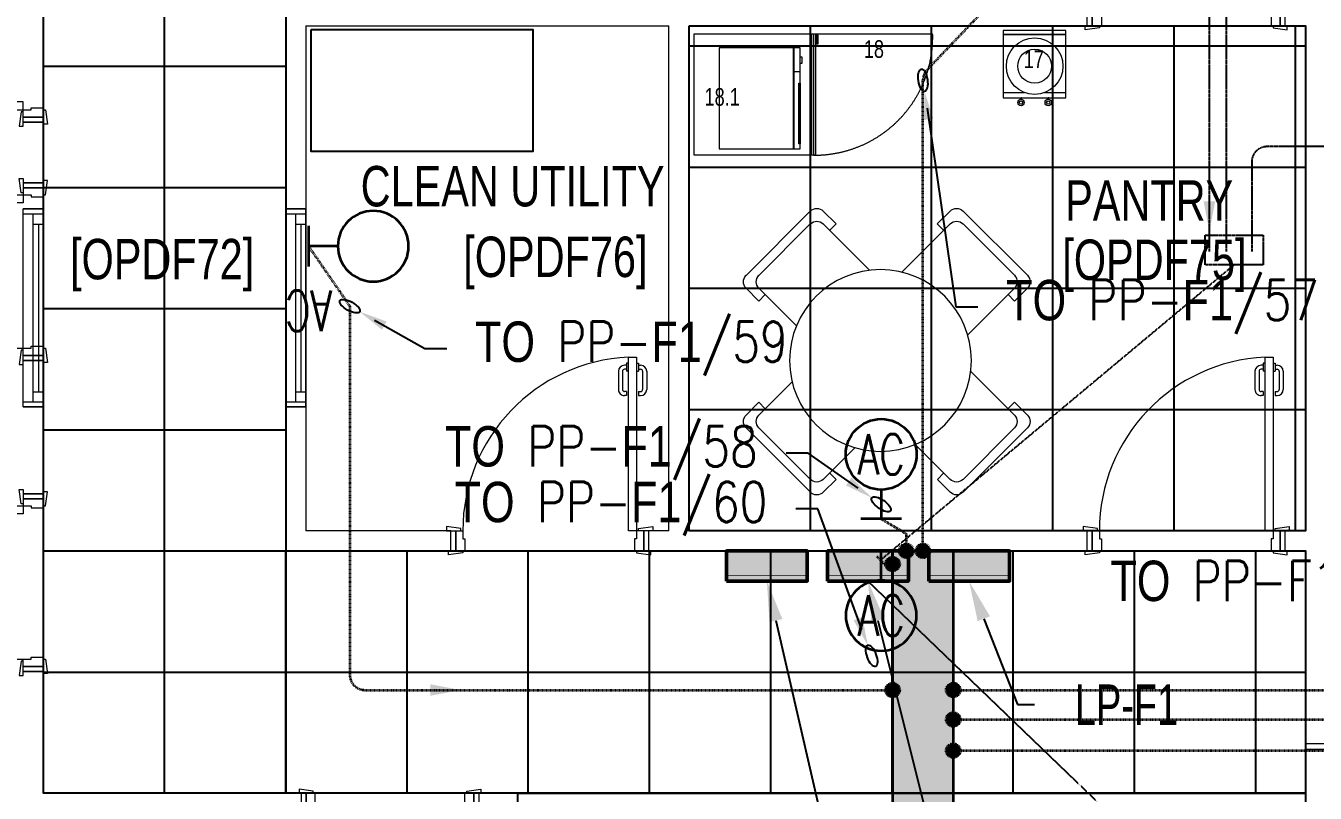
# Model space of a CAD drawing. Extents: x -178977 to 231842, y -29287 to 19916.
# Drawn here: x 1964 to 8344, y 2687 to 6487 of the extents above; entities that cross this region are included whole.
import ezdxf
from ezdxf import colors
from ezdxf.entities.mleader import LeaderData, LeaderLine
from ezdxf.enums import TextEntityAlignment as Align
from ezdxf.math import Vec2, Vec3

# ---------------------------------------------------------------- set-up
doc = ezdxf.new("R2010")
doc.units = 0
doc.header["$LTSCALE"] = 0.25
for name, pattern in [('01-First Floor-FUR$0$DASHED', [19.05, 12.7, -6.35]), ('DASHDOT', [25.4, 12.7, -6.35, 0, -6.35]), ('HIDDEN', [9.525, 6.35, -3.175])]:
    doc.linetypes.add(name, pattern=pattern)
for name, color, linetype, lineweight in [('01-First Floor-FUR$0$72_EGR_BASE_TEXT', 252, 'Continuous', 5), ('01-First Floor-FUR$0$72_EGR_EQP_TAG', 142, 'Continuous', 5), ('01-First Floor-FUR$0$Aluminum', 251, 'Continuous', 5), ('01-First Floor-FUR$0$LOADING', 253, 'Continuous', 5), ('01-First Floor-FUR$0$Walls', 251, 'Continuous', 5), ('01-First Floor-FUR$0$Wooden Joinery', 251, 'Continuous', 5), ('E-LITE-CIRC', 6, 'Continuous', 25), ('E-LITE-CLNG-CNDT', 6, 'DASHDOT', 35), ('E-POWR-CIRC-NUMB', 6, 'Continuous', 25), ('E-POWR-CLNG-CNDT', 6, 'DASHDOT', 35), ('E-POWR-FLOR-CNDT', 6, 'HIDDEN', 25), ('E-POWR-FLOR-CNDT @ 100', 6, 'HIDDEN', 25), ('E-POWR-PANL', 1, 'Continuous', 50), ('E-POWR-TEXT', 6, 'Continuous', 25), ('E-POWR-WALL @ 100', 4, 'Continuous', 35), ('T-CABL-TRAY', 60, 'Continuous', 35)]:
    doc.layers.add(name, color=color, linetype=linetype, lineweight=lineweight)
for name, color, linetype in [('01-First Floor-FUR$0$FALSE CEILING', 251, 'Continuous'), ('01-First Floor-FUR$0$TME-NON MEDICAL FURNITURE', 242, 'Continuous'), ('E-POWR-IDEN', 101, 'Continuous')]:
    doc.layers.add(name, color=color, linetype=linetype)
doc.styles.add('01-First Floor-FUR$0$BMED-60', font='ARIALNB.TTF', dxfattribs={"height": 60})
doc.styles.add('01-First Floor-FUR$0$X3G_ENTITY_257CFD', font='swisscl.ttf', dxfattribs={"height": 200})
doc.styles.add('01-First Floor-FUR$0$X3G_ENTITY_9EC9', font='swisscl.ttf', dxfattribs={"height": 0.2})
doc.styles.add('01-First Floor-FUR$0$X3G_ENTITY_9F38', font='swisscl.ttf', dxfattribs={"height": 0.2})
doc.styles.add('DC_Arial', font='arial.ttf', dxfattribs={"width": 0.7})
doc.styles.add('DC_Elc_Romans', font='elc_romans.shx', dxfattribs={"width": 0.7})
doc.styles.add('DC_SIMPLEX', font='SIMPLEX.shx', dxfattribs={"width": 0.7})

# ---------------------------------------------------------------- blocks, each defined once
blk = doc.blocks.new('DC-BDS-20170905173951-1')
h = blk.add_hatch(color=254)
h.dxf.hatch_style = 1
h.paths.add_polyline_path([(-150, 200), (-150, -200), (0, -200), (0, 200)])
blk.add_lwpolyline([(-150, 200), (-150, -200), (0, -200), (0, 200)], close=True)
at = {"const_width": 3}
blk.add_lwpolyline([(-121, 205), (-121, -205)], dxfattribs=at)
at = {"color": 6, "style": 'DC_Arial', "width": 0.65, "flags": 8}
blk.add_attdef('PANEL_NAME', text='', height=100, rotation=270, dxfattribs=at).set_placement((-60.5, 0), align=Align.MIDDLE_CENTER)
blk = doc.blocks.new('01-First Floor-FUR$0$A$C72370EFE')
at = {"layer": '01-First Floor-FUR$0$Wooden Joinery'}
for p, q in [((-0.01, -0.04), (-0.02, -0.04)), ((-0.01, -0.06), (-0.02, -0.06)), ((-0.01, -0.03), (-0.01, -0.07)), ((0, -0.03), (-0.01, -0.03)), ((0.04, -0.03), (0.05, -0.03)), ((0.05, -0.03), (0.05, -0.07)), ((0.05, -0.04), (0.06, -0.04)), ((0.05, -0.06), (0.06, -0.06)), ((-0.05, -0.07), (-0.05, -0.16)), ((-0.03, -0.07), (-0.03, -0.16)), ((0, -0.07), (-0.01, -0.07)), ((0.04, -0.07), (0.05, -0.07)), ((0.07, -0.07), (0.07, -0.16)), ((0.09, -0.07), (0.09, -0.16)), ((-0.01, -0.17), (-0.02, -0.17)), ((-0.01, -0.19), (-0.02, -0.19)), ((-0.01, -0.17), (-0.01, -0.19)), ((0.05, -0.17), (0.06, -0.17)), ((0.05, -0.17), (0.05, -0.19)), ((0.05, -0.19), (0.06, -0.19))]:
    blk.add_line(p, q, dxfattribs=at)
for centre, radius, start, end in [((-0.02, -0.07), 0.03, 90, 180), ((-0.02, -0.07), 0.01, 90, 180), ((0.06, -0.07), 0.03, 0, 90), ((0.06, -0.07), 0.01, 0, 90), ((-0.02, -0.16), 0.03, 180, 270), ((-0.02, -0.16), 0.01, 180, 270), ((0.06, -0.16), 0.01, 270, 0), ((0.06, -0.16), 0.03, 270, 0)]:
    blk.add_arc(centre, radius, start, end, dxfattribs=at)
blk = doc.blocks.new('01-First Floor-FUR$0$A$C5FCA3E6B')
at = {"layer": '01-First Floor-FUR$0$Wooden Joinery'}
for points in [[(80, 858.9), (80, 868.9), (10, 878.9), (10, 858.9)], [(840, 858.9), (840, 868.9), (910, 878.9), (910, 858.9)], [(70, 758.9), (70, 748.9), (0, 738.9), (0, 758.9)], [(120, 758.9), (120, 0), (80, 0), (80, 758.9)], [(850, 758.9), (850, 748.9), (920, 738.9), (920, 758.9)]]:
    blk.add_lwpolyline(points, close=True, dxfattribs=at)
for points in [[(45, 758.9), (45, 858.9), (20, 858.9), (20, 758.9), (45, 758.9)], [(45, 758.9), (80, 758.9), (80, 798.9), (90, 798.9), (90, 858.9), (45, 858.9), (45, 758.9)], [(875, 758.9), (840, 758.9), (840, 798.9), (830, 798.9), (830, 858.9), (875, 858.9), (875, 758.9)], [(875, 758.9), (875, 858.9), (900, 858.9), (900, 758.9), (875, 758.9)]]:
    blk.add_lwpolyline(points, dxfattribs=at)
blk.add_arc((80, 758.9), 760, 273.01713, 0, dxfattribs=at)
at = {"layer": '01-First Floor-FUR$0$Wooden Joinery', "xscale": 999.9999999998854, "yscale": 999.9999999998854, "zscale": 999.9999999998854, "rotation": 180}
blk.add_blockref('01-First Floor-FUR$0$A$C72370EFE', (120, 0), dxfattribs=at)
blk = doc.blocks.new('01-First Floor-FUR$0$A$C5DAD61B4')
at = {"layer": '01-First Floor-FUR$0$Wooden Joinery'}
for points in [[(80, 959.1), (80, 969.1), (10, 979.1), (10, 959.1)], [(940, 959.1), (940, 969.1), (1010, 979.1), (1010, 959.1)], [(70, 859.1), (70, 849.1), (0, 839.1), (0, 859.1)], [(120, 859.1), (120, 0), (80, 0), (80, 859.1)], [(950, 859.1), (950, 849.1), (1020, 839.1), (1020, 859.1)]]:
    blk.add_lwpolyline(points, close=True, dxfattribs=at)
for points in [[(45, 859.1), (45, 959.1), (20, 959.1), (20, 859.1), (45, 859.1)], [(45, 859.1), (80, 859.1), (80, 899.1), (90, 899.1), (90, 959.1), (45, 959.1), (45, 859.1)], [(975, 859.1), (940, 859.1), (940, 899.1), (930, 899.1), (930, 959.1), (975, 959.1), (975, 859.1)], [(975, 859.1), (975, 959.1), (1000, 959.1), (1000, 859.1), (975, 859.1)]]:
    blk.add_lwpolyline(points, dxfattribs=at)
blk.add_arc((80, 859.1), 860, 272.66603, 0, dxfattribs=at)
at = {"layer": '01-First Floor-FUR$0$Wooden Joinery', "xscale": 999.9999999998854, "yscale": 999.9999999998854, "zscale": 999.9999999998854, "rotation": 180}
blk.add_blockref('01-First Floor-FUR$0$A$C72370EFE', (120, 0), dxfattribs=at)
blk = doc.blocks.new('01-First Floor-FUR$0$lounge table-4 chairs')
at = {"layer": '01-First Floor-FUR$0$LOADING'}
for p, q in [((-973434, -933254.3), (-973115.8, -932936.1)), ((-973052.1, -932936.1), (-972988.5, -932999.8)), ((-972423.8, -932936.2), (-972487.4, -932999.8)), ((-972360.1, -932936.2), (-972041.9, -933254.4)), ((-973370.3, -933254.3), (-973115.8, -932999.8)), ((-973052.1, -932999.8), (-972813.1, -933238.8)), ((-973020.3, -933031.6), (-972988.5, -932999.8)), ((-972653.4, -933229.4), (-972423.8, -932999.8)), ((-972487.4, -932999.8), (-972455.6, -933031.6)), ((-972360.1, -932999.8), (-972105.6, -933254.4)), ((-973434, -933318), (-973370.3, -933381.6)), ((-973138.9, -933549.4), (-973370.3, -933318)), ((-973370.3, -933381.6), (-973338.5, -933349.8)), ((-972105.6, -933318), (-972291.5, -933503.9)), ((-972137.4, -933349.8), (-972105.6, -933381.6)), ((-972041.9, -933318), (-972105.6, -933381.6)), ((-973370.4, -933946.3), (-973154, -933729.9)), ((-972269.8, -933782.2), (-972105.6, -933946.4)), ((-973434, -933946.3), (-973370.4, -933882.7)), ((-973338.6, -933914.5), (-973370.4, -933882.7)), ((-972105.6, -933882.7), (-972137.4, -933914.6)), ((-972042, -933946.4), (-972105.6, -933882.7)), ((-973115.8, -934328.2), (-973434, -934010)), ((-973115.8, -934264.5), (-973370.4, -934010)), ((-972042, -934010), (-972360.2, -934328.2)), ((-972105.6, -934010), (-972360.2, -934264.6)), ((-972879.5, -934091.9), (-973052.2, -934264.5)), ((-972423.8, -934264.6), (-972580.4, -934108)), ((-972988.6, -934264.5), (-973020.4, -934232.7)), ((-972455.6, -934232.8), (-972487.5, -934264.6)), ((-973052.2, -934328.2), (-972988.6, -934264.5)), ((-972423.8, -934328.2), (-972487.5, -934264.6))]:
    blk.add_line(p, q, dxfattribs=at)
blk.add_circle((-972707.2, -933676.2), 450, dxfattribs=at)
for centre, start, end in [((-973084, -932967.9), 45, 135), ((-972392, -932968), 45, 135), ((-973084, -933031.6), 45, 135), ((-972392, -933031.6), 45, 135), ((-973402.2, -933286.1), 135, 225), ((-973338.5, -933286.1), 135, 225), ((-972137.4, -933286.2), 315, 45), ((-972073.8, -933286.2), 315, 45), ((-973402.2, -933978.2), 135, 225), ((-973338.6, -933978.2), 135, 225), ((-972137.4, -933978.2), 315, 45), ((-972073.8, -933978.2), 315, 45), ((-973084, -934232.7), 225, 315), ((-972392, -934232.8), 225, 315), ((-973084, -934296.3), 225, 315), ((-972392, -934296.4), 225, 315)]:
    blk.add_arc(centre, 45, start, end, dxfattribs=at)
at = {"layer": '01-First Floor-FUR$0$LOADING', "style": '01-First Floor-FUR$0$BMED-60'}
blk.add_attdef('NMF0036', text='', height=60, dxfattribs=at).set_placement((-972707.2, -933676.2), align=Align.MIDDLE_CENTER)
blk = doc.blocks.new('01-First Floor-FUR$0$MICROWAVE')
at = {"layer": '01-First Floor-FUR$0$LOADING'}
for p, q in [((35.6435, -3.5463), (35.6435, -3.9463)), ((36.1435, -3.5463), (35.6435, -3.5463)), ((35.6883, -3.5368), (35.7218, -3.5368)), ((35.6883, -3.5463), (35.6883, -3.5368)), ((35.7218, -3.5463), (35.6883, -3.5463)), ((35.7218, -3.5368), (35.7218, -3.5463)), ((35.7624, -3.5463), (35.7624, -3.5771)), ((35.818, -3.5463), (36.1181, -3.5463)), ((35.818, -3.5523), (35.818, -3.5463)), ((36.1181, -3.5523), (35.818, -3.5523)), ((36.1181, -3.5463), (36.1181, -3.5523)), ((36.1435, -3.9463), (36.1435, -3.5463)), ((35.6435, -3.5771), (36.1435, -3.5771)), ((35.6435, -3.5783), (36.1435, -3.5783)), ((35.6435, -3.5796), (36.1435, -3.5796)), ((35.6435, -3.5808), (36.1435, -3.5808)), ((35.6435, -3.9463), (36.1435, -3.9463))]:
    blk.add_line(p, q, dxfattribs=at)
blk = doc.blocks.new('01-First Floor-FUR$0$UNDER COUNTER FRIDGE')
at = {"layer": '01-First Floor-FUR$0$LOADING', "ltscale": 10}
blk.add_line((35.575, -3.49), (35.575, -2.89), dxfattribs=at)
at = {"layer": '01-First Floor-FUR$0$LOADING'}
for p, q in [((35.575, -3.47), (36.175, -3.47)), ((35.575, -4.07), (35.575, -3.47)), ((35.575, -3.48), (36.175, -3.48)), ((35.575, -3.49), (36.175, -3.49)), ((36.175, -3.47), (36.175, -4.07)), ((36.175, -4.07), (35.575, -4.07))]:
    blk.add_line(p, q, dxfattribs=at)
for points in [[(35.58, -3.4648), (35.6243, -3.4648), (35.6243, -3.4564), (35.58, -3.4564)], [(35.58, -3.47), (35.6031, -3.47), (35.6031, -3.4648), (35.58, -3.4648)]]:
    blk.add_lwpolyline(points, close=True, dxfattribs=at)
at = {"layer": '01-First Floor-FUR$0$LOADING', "linetype": '01-First Floor-FUR$0$DASHED', "ltscale": 10}
blk.add_arc((35.5899, -3.475), 0.5852, 359.51044, 91.45249, dxfattribs=at)
blk = doc.blocks.new('01-First Floor-FUR$0$WATER DISPENSER1')
at = {"layer": '01-First Floor-FUR$0$LOADING'}
for p, q in [((39.296, -0.3448), (39.1904, -0.3448)), ((39.5004, -0.3448), (39.3949, -0.3448))]:
    blk.add_line(p, q, dxfattribs=at)
blk.add_lwpolyline([(39.5004, -0.6333), (39.5004, -0.3183), (39.1904, -0.3183), (39.1904, -0.6333), (39.5004, -0.6333)], dxfattribs=at)
for points in [[(39.2749, -0.3183), (39.278, -0.3183), (39.278, -0.3118), (39.2749, -0.3118)], [(39.281, -0.3183), (39.278, -0.3183), (39.278, -0.3118), (39.281, -0.3118)], [(39.4098, -0.3183), (39.4129, -0.3183), (39.4129, -0.3118), (39.4098, -0.3118)], [(39.416, -0.3183), (39.4129, -0.3183), (39.4129, -0.3118), (39.416, -0.3118)], [(39.5004, -0.6333), (39.1904, -0.6333), (39.1904, -0.6529), (39.5004, -0.6529)]]:
    blk.add_lwpolyline(points, close=True, dxfattribs=at)
for centre, radius in [((39.278, -0.2956), 0.0161), ((39.278, -0.2956), 0.00834), ((39.4129, -0.2956), 0.0161), ((39.4129, -0.2956), 0.00834), ((39.3454, -0.4758), 0.14), ((39.3454, -0.4758), 0.084)]:
    blk.add_circle(centre, radius, dxfattribs=at)
blk = doc.blocks.new('01-First Floor-FUR$0$A$C76ae8329')
at = {"layer": '01-First Floor-FUR$0$Aluminum'}
for p, q in [((202.1, 404.6), (1182.1, 404.6)), ((227.1, 404.6), (227.1, 304.6)), ((1157.1, 404.6), (1157.1, 304.6)), ((227.1, 354.6), (1157.1, 354.6)), ((277.1, 354.6), (277.1, 304.6)), ((1107.1, 329.6), (277.1, 329.6)), ((1107.1, 354.6), (1107.1, 304.6)), ((202.1, 304.6), (1182.1, 304.6))]:
    blk.add_line(p, q, dxfattribs=at)
at = {"layer": '01-First Floor-FUR$0$Walls'}
for p, q in [((202.1, 304.6), (202.1, 404.6)), ((202.1, 304.6), (202.1, 404.6)), ((202.1, 404.6), (202.1, 304.6)), ((1182.1, 304.6), (1182.1, 404.6)), ((1182.1, 304.6), (1182.1, 404.6)), ((1182.1, 404.6), (1182.1, 304.6))]:
    blk.add_line(p, q, dxfattribs=at)
blk = doc.blocks.new('01-First Floor-FUR')
at = {"layer": '01-First Floor-FUR$0$Aluminum'}
for p, q in [((8296.4, 1130.7), (8296.4, 2930.7)), ((8296.4, 2905.7), (8396.4, 2905.7))]:
    blk.add_line(p, q, dxfattribs=at)
at = {"layer": '01-First Floor-FUR$0$FALSE CEILING', "linetype": 'Continuous'}
for p, q in [((2651, 2686.9), (2651, 8608.6)), ((5846.4, 3986.9), (5846.4, 6486.9)), ((6446.4, 3986.9), (6446.4, 6486.9)), ((7046.4, 3986.9), (7046.4, 6486.9)), ((7646.4, 3986.9), (7646.4, 6486.9)), ((8246.4, 3986.9), (8246.4, 6486.9)), ((5246.4, 6386.9), (8296.4, 6386.9)), ((2051, 6286.9), (3250.4, 6286.9)), ((5246.4, 5786.9), (8296.4, 5786.9)), ((2051, 5686.9), (3250.4, 5686.9)), ((5246.4, 5186.9), (8296.4, 5186.9)), ((2051, 5086.9), (3250.4, 5086.9)), ((5246.4, 4586.9), (8296.4, 4586.9)), ((2051, 4486.9), (3250.4, 4486.9)), ((2051, 3886.9), (3250.4, 3886.9)), ((3850.4, 2686.9), (3850.4, 3886.9)), ((4450.4, 2686.9), (4450.4, 3886.9)), ((5050.4, 2686.9), (5050.4, 3886.9)), ((5650.4, 2686.9), (5650.4, 3886.9)), ((6250.4, 2686.9), (6250.4, 3886.9)), ((6850.4, 2686.9), (6850.4, 3886.9)), ((7450.4, 2686.9), (7450.4, 3886.9)), ((8050.4, 2686.9), (8050.4, 3886.9)), ((2051, 3286.9), (3250.4, 3286.9)), ((3250.4, 3286.9), (8296.4, 3286.9))]:
    blk.add_line(p, q, dxfattribs=at)
at = {"layer": '01-First Floor-FUR$0$FALSE CEILING'}
for points in [[(3250.4, 2686.9), (2051, 2686.9), (2051, 8608.6), (3250.4, 8608.6)], [(5246.4, 6486.9), (8296.4, 6486.9), (8296.4, 3986.9), (5246.4, 3986.9)], [(3250.4, 3886.9), (8296.4, 3886.9), (8296.4, 2686.9), (3250.4, 2686.9)]]:
    blk.add_lwpolyline(points, close=True, dxfattribs=at)
at = {"layer": '01-First Floor-FUR$0$FALSE CEILING', "elevation": -0.1}
blk.add_lwpolyline([(3373.9, 6466.1), (3373.9, 5866.1), (4473.9, 5866.1), (4473.9, 6466.1)], close=True, dxfattribs=at)
at = {"layer": '01-First Floor-FUR$0$FALSE CEILING'}
blk.add_lwpolyline([(1636, 1086.9), (4398.4, 1086.9), (4398.4, 2686.9), (8296.4, 2686.9), (8296.4, 260), (8296.4, -2710), (1636, -2710), (1636, 1086.9)], dxfattribs=at)
at = {"layer": '01-First Floor-FUR$0$LOADING', "elevation": -0.1}
blk.add_lwpolyline([(3373.9, 6466.1), (3373.9, 5866.1), (4473.9, 5866.1), (4473.9, 6466.1)], close=True, dxfattribs=at)
at = {"layer": '01-First Floor-FUR$0$Walls'}
for p, q in [((3250.4, 8609.1), (3250.4, 3886.9)), ((3350.4, 6486.9), (3350.4, 3986.9)), ((3350.4, 6486.9), (5146.4, 6486.9)), ((5146.4, 3986.9), (5146.4, 6486.9)), ((5246.4, 3986.9), (5246.4, 6486.9)), ((5246.4, 6486.9), (7216.4, 6486.9)), ((8296.4, 3986.9), (8296.4, 6486.9)), ((1951, 6010), (2051, 6010)), ((2051, 6010), (2051, 5710)), ((1951, 5710), (2051, 5710)), ((1951, 4830), (2051, 4830)), ((2051, 4830), (2051, 4170)), ((1951, 4170), (2051, 4170)), ((4066.4, 3986.9), (3350.4, 3986.9)), ((4066.4, 3886.9), (4066.4, 3986.9)), ((5146.4, 3986.9), (5046.4, 3986.9)), ((5046.4, 3886.9), (5046.4, 3986.9)), ((7216.4, 3986.9), (5246.4, 3986.9)), ((7216.4, 3886.9), (7216.4, 3986.9)), ((8296.4, 3986.9), (8196.4, 3986.9)), ((4066.4, 3886.9), (3250.4, 3886.9)), ((7216.4, 3886.9), (5046.4, 3886.9)), ((8296.4, 3886.9), (8196.4, 3886.9)), ((8296.4, 2930.7), (8296.4, 3886.9)), ((1951, 3290), (2051, 3290)), ((2051, 3290), (2051, 2686.9)), ((8396.4, 2930.7), (8296.4, 2930.7))]:
    blk.add_line(p, q, dxfattribs=at)
at = {"rotation": 90}
for p in [(2355.6, 4397.9), (3655, 4397.9)]:
    blk.add_blockref('01-First Floor-FUR$0$A$C76ae8329', p, dxfattribs=at)
at = {"layer": '01-First Floor-FUR$0$LOADING', "xscale": 1000, "yscale": 1000, "zscale": 1000}
for name, p, rotation in [('01-First Floor-FUR$0$UNDER COUNTER FRIDGE', (9341.4, 42021.2, -0.1), 270), ('01-First Floor-FUR$0$WATER DISPENSER1', (46301.5, 5811.1), 179.9999999999999), ('01-First Floor-FUR$0$MICROWAVE', (9341.4, 42021.2, -0.1), 270)]:
    blk.add_blockref(name, p, dxfattribs=dict(at, rotation=rotation))
at = {"layer": '01-First Floor-FUR$0$TME-NON MEDICAL FURNITURE', "color": 1, "xscale": -1}
blk.add_blockref('01-First Floor-FUR$0$lounge table-4 chairs', (-966514, 938505.6, 0), dxfattribs=at)
at = {"layer": '01-First Floor-FUR$0$Wooden Joinery'}
for name, p, rotation in [('01-First Floor-FUR$0$A$C5DAD61B4', (8216.4, 7446), 180), ('01-First Floor-FUR$0$A$C5FCA3E6B', (1192.1, 5730), 270), ('01-First Floor-FUR$0$A$C5DAD61B4', (5066.4, 4846), 180), ('01-First Floor-FUR$0$A$C5DAD61B4', (8216.4, 4846), 180), ('01-First Floor-FUR$0$A$C5FCA3E6B', (1192.1, 4190), 270)]:
    blk.add_blockref(name, p, dxfattribs=dict(at, rotation=rotation))
at = {"layer": '01-First Floor-FUR$0$Wooden Joinery', "xscale": -1, "rotation": 270}
blk.add_blockref('01-First Floor-FUR$0$A$C5FCA3E6B', (1192.1, 5990), dxfattribs=at)
at = {"layer": '01-First Floor-FUR$0$Wooden Joinery', "xscale": -1}
blk.add_blockref('01-First Floor-FUR$0$A$C5FCA3E6B', (4225.8, 1828), dxfattribs=at)
at = {"layer": '01-First Floor-FUR$0$72_EGR_BASE_TEXT', "char_height": 200, "attachment_point": 2}
for s, insert, style in [('CLEAN UTILITY', (4372.9, 5792.6, 0), '01-First Floor-FUR$0$X3G_ENTITY_9EC9'), ('PANTRY', (7522.9, 5721.7, 0.2), '01-First Floor-FUR$0$X3G_ENTITY_9EC9'), ('[OPDF72]', (2638.5, 5431.6, 0), '01-First Floor-FUR$0$X3G_ENTITY_9F38'), ('[OPDF76]', (4584.5, 5442.9), '01-First Floor-FUR$0$X3G_ENTITY_9F38'), ('[OPDF75]', (7548.8, 5428.4, 0.3), '01-First Floor-FUR$0$X3G_ENTITY_9F38')]:
    blk.add_mtext(s, dxfattribs=dict(at, insert=insert, style=style))
at = {"layer": '01-First Floor-FUR$0$72_EGR_EQP_TAG', "char_height": 87.47, "attachment_point": 2, "style": '01-First Floor-FUR$0$X3G_ENTITY_257CFD'}
for s, insert in [('18', (6160.7, 6415.4, -0.1)), ('17', (6952.1, 6364.6, 0)), ('18.1', (5409.8, 6178.4, -0.1))]:
    blk.add_mtext(s, dxfattribs=dict(at, insert=insert))
blk = doc.blocks.new('*U53')
blk.add_hatch(color=256).paths.add_polyline_path([(0.287, 0), (0, 1.5), (-0.287, 0)])
blk = doc.blocks.new('ARR0W')
at = {"color": 45}
blk.add_ellipse((0, 0), major_axis=(0.4, 0), ratio=0.4, dxfattribs=at)
at = {"color": 45, "ltscale": 0.5}
blk.add_solid([(-1.4, 0.167), (-0.4, 0), (-1.4, -0.167)], dxfattribs=at)
blk = doc.blocks.new('*U124')
for p, q in [((0, 1.45), (0, 0)), ((1, 0), (-1, 0))]:
    blk.add_line(p, q)
blk.add_circle((0, 3.2), 1.75)
at = {"layer": 'E-POWR-CIRC-NUMB', "style": 'DC_SIMPLEX', "width": 0.7, "flags": 8}
blk.add_attdef('CIRCUIT', (3.364, 5.671), '', height=2, rotation=360, dxfattribs=at)
at = {"layer": 'E-POWR-IDEN', "style": 'DC_SIMPLEX', "width": 0.7, "flags": 8}
blk.add_attdef('TYPE', text='', height=2, rotation=360, dxfattribs=at).set_placement((0, 3.2), align=Align.MIDDLE_CENTER)
blk = doc.blocks.new('*U122')
for p, q in [((0, 1), (0, -1)), ((-1.45, 0), (0, 0))]:
    blk.add_line(p, q)
blk.add_circle((-3.2, 0), 1.75)
at = {"layer": 'E-POWR-CIRC-NUMB', "style": 'DC_SIMPLEX', "width": 0.7, "flags": 8}
blk.add_attdef('CIRCUIT', (3.364, 5.671), '', height=2, rotation=360, dxfattribs=at)
at = {"layer": 'E-POWR-IDEN', "style": 'DC_SIMPLEX', "width": 0.7, "flags": 8}
blk.add_attdef('TYPE', text='', height=2, rotation=90, dxfattribs=at).set_placement((-3.2, 0), align=Align.MIDDLE_CENTER)
blk = doc.blocks.new('*U32')
blk.add_hatch(color=256).paths.add_polyline_path([(0, 0.287), (-1.5, 0), (0, -0.287)])
blk = doc.blocks.new('*U214')
at = {"lineweight": 0}
h = blk.add_hatch(dxfattribs=at)
h.set_pattern_fill('HEX', color=253, scale=8, angle=90, style=0)
h.set_pattern_definition([(90, (-2e-10, 17100.02), (-43.99409, -5e-13), [25.4, -50.8]), (210, (-2e-10, 17100.02), (21.99705, -38.1), [25.4, -50.8]), (150, (-2e-10, 17125.42), (-21.99705, -38.1), [25.4, -50.8])])
h.paths.add_polyline_path([(300, 4796.9), (0, 4796.9), (0, 0), (300, 0)])
at = {"color": 0}
for p, q in [((0, 0), (0, 4796.9)), ((0, 4796.9), (300, 4796.9)), ((300, 0), (300, 4796.9)), ((0, 0), (300, 0))]:
    blk.add_line(p, q, dxfattribs=at)

msp = doc.modelspace()

# ---------------------------------------------------------------- hatches: boundary and pattern name
at = {"layer": 'E-POWR-CLNG-CNDT'}
h = msp.add_hatch(color=256, dxfattribs=at)
h.dxf.hatch_style = 1
h.paths.add_polyline_path([(6285.8, 3886.9, 1), (6355.8, 3886.9, 1)])
h = msp.add_hatch(color=256, dxfattribs=at)
h.dxf.hatch_style = 1
h.paths.add_polyline_path([(6368.3, 3886.9, 1), (6438.3, 3886.9, 1)])
h = msp.add_hatch(color=256, dxfattribs=at)
h.dxf.hatch_style = 1
h.paths.add_polyline_path([(6218.3, 3821.8, 1), (6288.3, 3821.8, 1)])
h = msp.add_hatch(color=256, dxfattribs=at)
h.dxf.hatch_style = 1
h.paths.add_polyline_path([(6218.3, 3197.9, 1), (6288.3, 3197.9, 1)])
h = msp.add_hatch(color=256, dxfattribs=at)
h.dxf.hatch_style = 1
h.paths.add_polyline_path([(6518.3, 3197.9, 1), (6588.3, 3197.9, 1)])
h = msp.add_hatch(color=256, dxfattribs=at)
h.dxf.hatch_style = 1
h.paths.add_polyline_path([(6518.3, 3052.1, 1), (6588.3, 3052.1, 1)])
h = msp.add_hatch(color=256, dxfattribs=at)
h.dxf.hatch_style = 1
h.paths.add_polyline_path([(6518.3, 2898, 1), (6588.3, 2898, 1)])

# ---------------------------------------------------------------- linework, layer by layer
msp.add_lwpolyline([(6403.3, 3886.9), (6403.3, 6217.1, -0.192813), (6424, 6268.8), (6755.7, 6616.5)], format="xyb", dxfattribs=at)
for points, elevation in [([(3363.1, 5395.5), (3567.3, 5098.5), (3567.3, 3272.9, 0.414214), (3642.3, 3197.9), (6253.3, 3197.9)], -0.1), ([(6553.3, 2898), (11554, 2898, 0.414214), (11629, 2973), (11629, 5110)], 14.8), ([(6553.3, 3197.9), (9694.5, 3197.9, 0.414214), (9769.5, 3272.9), (9769.5, 4635.8)], -0.1), ([(6553.3, 3052.1), (10238.2, 3052.1, 0.414214), (10313.2, 3127.1), (10313.2, 3456.6, -0.231745), (10342.2, 3515.9), (10656.8, 3760)], 14.8)]:
    msp.add_lwpolyline(points, format="xyb", dxfattribs=dict(at, elevation=elevation))
at = {"layer": 'E-POWR-CLNG-CNDT', "elevation": -0.1}
for points in [[(6196.7, 4044.9), (6320.8, 3971.8), (6320.8, 3886.9)], [(6175.6, 3859.9), (6211.4, 3821.8), (6253.3, 3821.8)]]:
    msp.add_lwpolyline(points, dxfattribs=at)
at = {"layer": 'E-POWR-CLNG-CNDT'}
for centre in [(6320.8, 3886.9, -0.1), (6403.3, 3886.9), (6253.3, 3821.8, -0.1), (6253.3, 3197.9, -0.1), (6553.3, 3197.9), (6553.3, 3052.1, 14.9), (6553.3, 2898, 14.8)]:
    msp.add_circle(centre, 35, dxfattribs=at)
at = {"layer": 'E-POWR-FLOR-CNDT', "elevation": -0.1}
for points in [[(7821, 5369.7), (7821, 7685.1, -0.414214), (7896, 7760.1), (8396.4, 7760.1)], [(19215.6, 4444.7), (18965.1, 4638.1, -0.232375), (18935.9, 4697.5), (18935.9, 5813.5, 0.414214), (18860.9, 5888.5), (8105.6, 5888.5, 0.414214), (8030.6, 5813.5), (8030.6, 5369.7)]]:
    msp.add_lwpolyline(points, format="xyb", dxfattribs=at)
at = {"layer": 'E-POWR-FLOR-CNDT'}
msp.add_lwpolyline([(7905.8, 5369.7), (7905.8, 6798.9, -0.414214), (7980.8, 6873.9), (19068.6, 6873.9, 0.31548), (19139.1, 6923.3), (19215.3, 7133)], format="xyb", dxfattribs=at)
msp.add_lwpolyline([(7799.2, 5450.5), (8086.3, 5450.5), (8086.3, 5302.9), (7799.2, 5302.9)], close=True, dxfattribs=at)
for points in [[(7942.8, 5302.9), (6193.5, 3840.9)], [(7905.8, 2027.7), (6131.4, 3736.9)]]:
    msp.add_lwpolyline(points, dxfattribs=at)

# ---------------------------------------------------------------- block references
at = {"layer": 'E-LITE-CLNG-CNDT'}
msp.add_blockref('01-First Floor-FUR', (0, 0), dxfattribs=at)
at = {"layer": 'E-POWR-FLOR-CNDT @ 100', "xscale": 100, "yscale": 100, "zscale": 100, "rotation": 180}
for name, p in [('*U53', (7821, 5617.1, -0.1)), ('*U32', (3966, 3197.9, -0.1))]:
    msp.add_blockref(name, p, dxfattribs=at)
at = {"layer": 'E-POWR-PANL', "rotation": 90}
for p in [(5631.1, 3886.9), (5631.1, 3886.9), (6131.4, 3886.9), (6131.4, 3886.9), (6631.8, 3886.9), (6631.8, 3886.9)]:
    msp.add_blockref('DC-BDS-20170905173951-1', p, dxfattribs=at)
at = {"layer": 'E-POWR-WALL @ 100'}
ref = msp.add_blockref('*U122', (3363.1, 5395.5, -0.1), dxfattribs=dict(at, xscale=-100, yscale=100, zscale=100))
ref.add_attrib('TYPE', 'AC', dxfattribs={"layer": 'E-POWR-IDEN', "height": 200, "rotation": 180, "style": 'DC_SIMPLEX', "width": 0.7, "flags": 8}).set_placement((3363.1, 5075.5, -0.1), align=Align.MIDDLE_CENTER)
at = {"layer": 'E-POWR-WALL @ 100', "xscale": 100, "yscale": 100, "zscale": 100}
msp.add_blockref('*U124', (6196.7, 4044.9, -0.1), dxfattribs=at).add_auto_attribs({'TYPE': 'AC'})
at = {"layer": 'E-POWR-WALL @ 100'}
ref = msp.add_blockref('*U124', (6196.7, 3886.9), dxfattribs=dict(at, xscale=-100, yscale=100, zscale=100, rotation=180))
ref.add_attrib('TYPE', 'AC', dxfattribs={"layer": 'E-POWR-IDEN', "height": 200, "rotation": 0, "style": 'DC_SIMPLEX', "width": 0.7, "flags": 8}).set_placement((6196.7, 3566.9), align=Align.MIDDLE_CENTER)
at = {"layer": 'T-CABL-TRAY', "linetype": 'Continuous', "rotation": 180}
msp.add_blockref('*U214', (6553.3, 3886.9), dxfattribs=at)

# ---------------------------------------------------------------- leaders
at = {"layer": 'E-LITE-CIRC'}
ml = msp.add_multileader_mtext('Standard', dxfattribs=at)
ml.set_content('{\\Fdc_el_romans|c0;\\W0.8;TO\\Fromans|c0; \\Fsimplex|c0;PP-\\Fdc_el_romans|c0;F1\\Fsimplex|c0;/57}', color=256, style='DC_SIMPLEX')
ml.set_leader_properties()
ml.set_arrow_properties(name='ARR0W')
ml.build(insert=Vec2(0, 0))
ml.multileader.update_dxf_attribs({"dogleg_length": 200, "arrow_head_size": 140, "scale": 100})
ctx = ml.context
ctx.base_point, ctx.scale, ctx.char_height, ctx.arrow_head_size, ctx.landing_gap_size, ctx.plane_origin, ctx.plane_x_axis, ctx.plane_y_axis = Vec3(6675.2, 5095.2), 100, 200, 140, 140, Vec3(18746.9, 356.6), Vec3(1, 0.000001, 0), Vec3(-0.000001, 1, 0)
notes = []
notes.append((ctx, [(0, (1, 1, 0), (6566.4, 5095.2), (1, 0.000001, 0), 108.8, [(0, [(6403.3, 6217.1)], 0, [])])]))
ctx.mtext.insert, ctx.mtext.text_direction, ctx.mtext.rotation, ctx.mtext.flow_direction = Vec3(6815.2, 5228.5), Vec3(1, 0.000001, 0), 0.000001, 5
ml = msp.add_multileader_mtext('Standard', dxfattribs=at)
ml.set_content('{\\Fdc_el_romans|c0;\\W0.8;TO\\Fromans|c0; \\Fsimplex|c0;PP-\\Fdc_el_romans|c0;F1\\Fsimplex|c0;/M40}', color=256, style='DC_SIMPLEX')
ml.set_leader_properties()
ml.set_arrow_properties(name='ARR0W')
ml.build(insert=Vec2(0, 0))
ml.multileader.update_dxf_attribs({"dogleg_length": 200, "arrow_head_size": 140, "scale": 100})
ctx = ml.context
ctx.base_point, ctx.scale, ctx.char_height, ctx.arrow_head_size, ctx.landing_gap_size, ctx.plane_origin, ctx.plane_x_axis, ctx.plane_y_axis = Vec3(40655.2, 5275, -0.1), 100, 200, 140, 140, Vec3(55815.5, -1816.1, -0.1), Vec3(1, 0.000001, 0), Vec3(-0.000001, 1, 0)
ctx.text_align_type = 2
notes.append((ctx, [(1, (1, 1, 0), (42895.4, 5275, -0.1), (-1, -0.000001, 0), 108.8, [(0, [(43471.9, 4539.4, -0.1)], 0, [])])]))
ctx.mtext.insert, ctx.mtext.text_direction, ctx.mtext.rotation, ctx.mtext.width, ctx.mtext.alignment, ctx.mtext.flow_direction = Vec3(42646.6, 5408.3, -0.1), Vec3(1, 0.000001, 0), 0.000001, 2216.233, 3, 5
ml = msp.add_multileader_mtext('Standard', dxfattribs=at)
ml.set_content('{\\Fdc_el_romans|c0;\\W0.8;TO\\Fromans|c0; \\Fsimplex|c0;PP-\\Fdc_el_romans|c0;F1\\Fsimplex|c0;/59}', color=256, style='DC_SIMPLEX')
ml.set_leader_properties()
ml.set_arrow_properties(name='ARR0W')
ml.build(insert=Vec2(0, 0))
ml.multileader.update_dxf_attribs({"dogleg_length": 200, "arrow_head_size": 140, "scale": 100})
ctx = ml.context
ctx.base_point, ctx.scale, ctx.char_height, ctx.arrow_head_size, ctx.landing_gap_size, ctx.plane_origin, ctx.plane_x_axis, ctx.plane_y_axis = Vec3(4046.7, 4889.2, -0.1), 100, 200, 140, 140, Vec3(15910.9, -762, -0.1), Vec3(1, 0.000001, 0), Vec3(-0.000001, 1, 0)
notes.append((ctx, [(0, (1, 1, 0), (3937.9, 4889.2, -0.1), (1, 0.000001, 0), 108.8, [(0, [(3567.3, 5098.5, -0.1)], 0, [])])]))
ctx.mtext.insert, ctx.mtext.text_direction, ctx.mtext.rotation, ctx.mtext.flow_direction = Vec3(4186.7, 5022.5, -0.1), Vec3(1, 0.000001, 0), 0.000001, 5
ml = msp.add_multileader_mtext('Standard', dxfattribs=at)
ml.set_content('{\\Fdc_el_romans|c0;\\W0.8;TO\\Fromans|c0; \\Fsimplex|c0;PP-\\Fdc_el_romans|c0;F1\\Fsimplex|c0;/58}', color=256, style='DC_SIMPLEX')
ml.set_leader_properties()
ml.set_arrow_properties(name='ARR0W')
ml.build(insert=Vec2(0, 0))
ml.multileader.update_dxf_attribs({"dogleg_length": 200, "arrow_head_size": 140, "scale": 100})
ctx = ml.context
ctx.base_point, ctx.scale, ctx.char_height, ctx.arrow_head_size, ctx.landing_gap_size, ctx.plane_origin, ctx.plane_x_axis, ctx.plane_y_axis = Vec3(3777.3, 4371.1, -0.1), 100, 200, 140, 140, Vec3(15821.6, -1169.5, -0.1), Vec3(1, 0.000001, 0), Vec3(-0.000001, 1, 0)
ctx.text_align_type = 2
notes.append((ctx, [(1, (1, 1, 0), (5834.7, 4371.1, -0.1), (-1, -0.000001, 0), 108.8, [(0, [(6196.7, 4117.4, -0.1)], 0, [])])]))
ctx.mtext.insert, ctx.mtext.text_direction, ctx.mtext.rotation, ctx.mtext.alignment, ctx.mtext.flow_direction = Vec3(5585.9, 4504.5, -0.1), Vec3(1, 0.000001, 0), 0.000001, 3, 5
ml = msp.add_multileader_mtext('Standard', dxfattribs=at)
ml.set_content('{\\Fdc_el_romans|c0;\\W0.8;TO\\Fromans|c0; \\Fsimplex|c0;PP-\\Fdc_el_romans|c0;F1\\Fsimplex|c0;/60}', color=256, style='DC_SIMPLEX')
ml.set_leader_properties()
ml.set_arrow_properties(name='ARR0W')
ml.build(insert=Vec2(0, 0))
ml.multileader.update_dxf_attribs({"dogleg_length": 200, "arrow_head_size": 140, "scale": 100})
ctx = ml.context
ctx.base_point, ctx.scale, ctx.char_height, ctx.arrow_head_size, ctx.landing_gap_size, ctx.plane_origin, ctx.plane_x_axis, ctx.plane_y_axis = Vec3(3825.2, 4095.5, -0.1), 100, 200, 140, 140, Vec3(15845.2, -1555.6, -0.1), Vec3(1, 0.000001, 0), Vec3(-0.000001, 1, 0)
ctx.text_align_type = 2
notes.append((ctx, [(1, (1, 1, 0), (5882.5, 4095.5, -0.1), (-1, -0.000001, 0), 108.8, [(0, [(6149.6, 3366.9, -0.1)], 0, [])])]))
ctx.mtext.insert, ctx.mtext.text_direction, ctx.mtext.rotation, ctx.mtext.alignment, ctx.mtext.flow_direction = Vec3(5633.7, 4228.9, -0.1), Vec3(1, 0.000001, 0), 0.000001, 3, 5
ml = msp.add_multileader_mtext('Standard', dxfattribs=at)
ml.set_content('{\\Fdc_el_romans|c0;\\W0.8;TO\\Fromans|c0; \\Fsimplex|c0;PP-F1/M3}', color=256, style='DC_SIMPLEX')
ml.set_leader_properties()
ml.set_arrow_properties(name='ARR0W')
ml.build(insert=Vec2(0, 0))
ml.multileader.update_dxf_attribs({"dogleg_length": 200, "arrow_head_size": 140, "scale": 100})
ctx = ml.context
ctx.base_point, ctx.scale, ctx.char_height, ctx.arrow_head_size, ctx.landing_gap_size, ctx.plane_origin, ctx.plane_x_axis, ctx.plane_y_axis = Vec3(7078.3, 3705.1, 14.8), 100, 200, 140, 140, Vec3(17660.9, -4632.7, 14.8), Vec3(1, 0.000001, 0), Vec3(-0.000001, 1, 0)
ctx.text_align_type = 2
notes.append((ctx, [(1, (1, 1, 0), (9166.2, 3705.1, 14.8), (-1, -0.000001, 0), 108.8, [(0, [(9769.5, 3582.6, 14.8)], 0, [])])]))
ctx.mtext.insert, ctx.mtext.text_direction, ctx.mtext.rotation, ctx.mtext.alignment, ctx.mtext.flow_direction = Vec3(8917.4, 3838.4, 14.8), Vec3(1, 0.000001, 0), 0.000001, 3, 5
at = {"layer": 'E-POWR-TEXT'}
ml = msp.add_multileader_mtext('Standard', dxfattribs=at)
ml.set_content('PP-F1', color=256, style='DC_Elc_Romans')
ml.set_leader_properties(color=45)
ml.build(insert=Vec2(0, 0))
ml.multileader.update_dxf_attribs({"dogleg_length": 2, "arrow_head_size": 200, "scale": 100})
ctx = ml.context
ctx.base_point, ctx.scale, ctx.char_height, ctx.arrow_head_size, ctx.landing_gap_size, ctx.plane_origin = Vec3(6101.3, 2058.8), 100, 200, 200, 200, Vec3(3765.8, 3596.7)
notes.append((ctx, [(0, (1, 1, 0), (6016.6, 2058.8), (1, 0), 84.7, [(0, [(5631.1, 3736.9)], 0, [])])]))
ctx.mtext.insert, ctx.mtext.flow_direction = Vec3(6301.3, 2158.8), 5
ml = msp.add_multileader_mtext('Standard', dxfattribs=at)
ml.set_content('UPP-F1', color=256, style='DC_Elc_Romans')
ml.set_leader_properties(color=45)
ml.build(insert=Vec2(0, 0))
ml.multileader.update_dxf_attribs({"dogleg_length": 2, "arrow_head_size": 200, "scale": 100})
ctx = ml.context
ctx.base_point, ctx.scale, ctx.char_height, ctx.arrow_head_size, ctx.landing_gap_size, ctx.plane_origin = Vec3(6529.3, 2486.7), 100, 200, 200, 200, Vec3(4193.8, 4024.6)
notes.append((ctx, [(0, (1, 1, 0), (6444.6, 2486.7), (1, 0), 84.7, [(0, [(6131.4, 3736.9)], 0, [])])]))
ctx.mtext.insert, ctx.mtext.flow_direction = Vec3(6729.3, 2586.7), 5
ml = msp.add_multileader_mtext('Standard', dxfattribs=at)
ml.set_content('LP-F1', color=256, style='DC_Elc_Romans')
ml.set_leader_properties(color=45)
ml.build(insert=Vec2(0, 0))
ml.multileader.update_dxf_attribs({"dogleg_length": 2, "arrow_head_size": 200, "scale": 100})
ctx = ml.context
ctx.base_point, ctx.scale, ctx.char_height, ctx.arrow_head_size, ctx.landing_gap_size, ctx.plane_origin = Vec3(6955.8, 3125.4), 100, 200, 200, 200, Vec3(4193.8, 4677.1)
notes.append((ctx, [(0, (1, 1, 0), (6871.1, 3125.4), (1, 0), 84.7, [(0, [(6631.8, 3736.9)], 0, [])])]))
ctx.mtext.insert, ctx.mtext.flow_direction = Vec3(7155.8, 3225.4), 5
for ctx, leaders in notes:
    for number, flags, end, landing, length, lines in leaders:
        leader = LeaderData()
        leader.index, (leader.has_last_leader_line, leader.has_dogleg_vector, leader.attachment_direction) = number, flags
        leader.last_leader_point, leader.dogleg_vector, leader.dogleg_length = Vec3(end), Vec3(landing), length
        for number, points, colour, breaks in lines:
            line = LeaderLine()
            line.index, line.vertices, line.color, line.breaks = number, Vec3.list(points), colors.encode_raw_color(colour), breaks
            leader.lines.append(line)
        ctx.leaders.append(leader)

doc.saveas('drawing.dxf')
